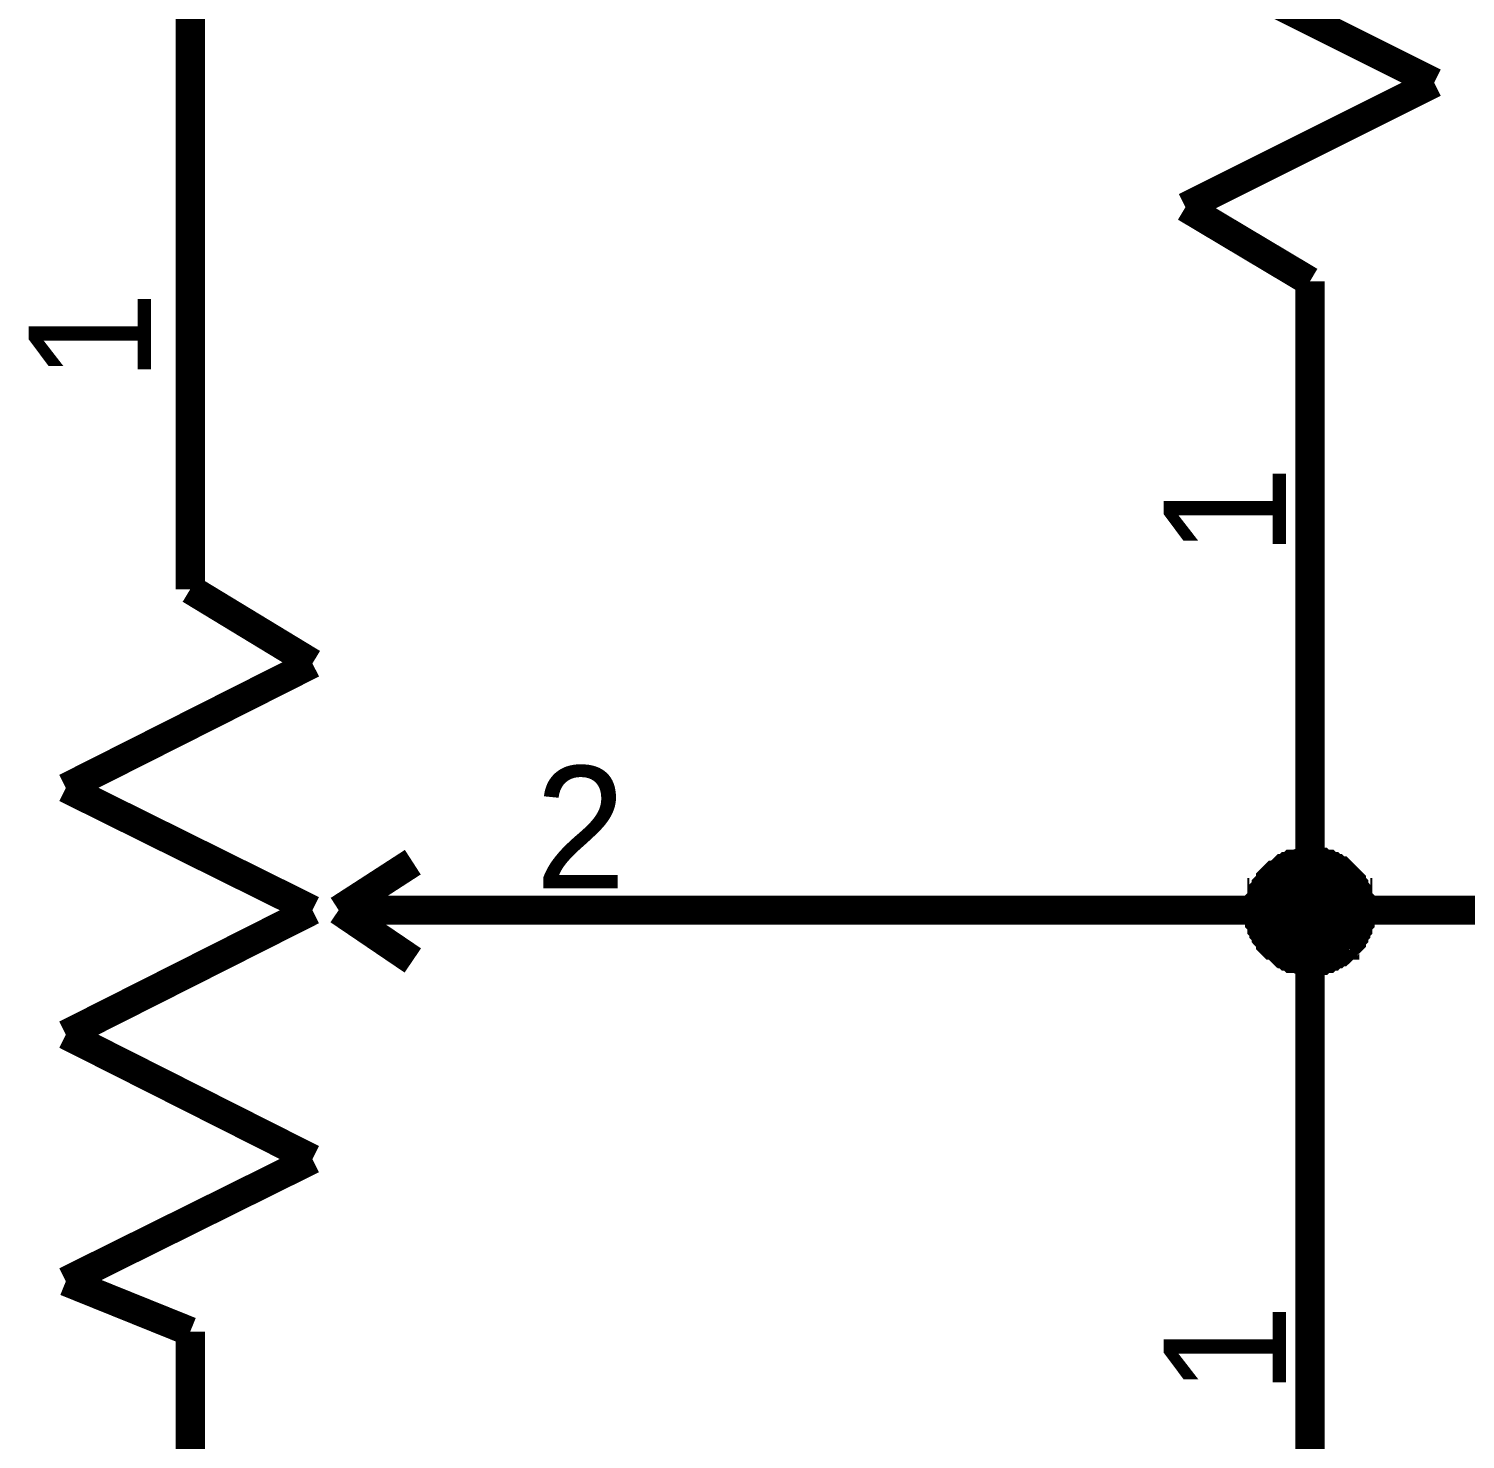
# Model space of a CAD drawing. Header units: millimetres. Extents: x 0 to 800, y 0 to 567.
# Drawn here: x 62.18 to 76.92, y 88.24 to 102.71 of the extents above; entities that cross this region are included whole.
import ezdxf

# ---------------------------------------------------------------- set-up
doc = ezdxf.new("R2010")
doc.units = ezdxf.units.MM
doc.layers.add('Sheet', color=255, linetype='Continuous')

msp = doc.modelspace()

# ---------------------------------------------------------------- linework, layer by layer
at = {"layer": 'Sheet'}
for points, const_width in [([(99.789, 136.386), (99.789, 136.274), (97.997, 136.274), (97.997, 93.672), (88.656, 93.672), (75.329, 93.672), (70.446, 93.672)], 0.3), ([(63.838, 115.04), (63.838, 114.055), (63.838, 102.049)], 0.3), ([(76.605, 102.161), (74.052, 103.438)], 0.3), ([(63.838, 96.964), (63.838, 102.049)], 0.3), ([(74.052, 100.884), (76.605, 102.161)], 0.3), ([(75.329, 100.122), (74.052, 100.884)], 0.3), ([(75.329, 100.122), (75.329, 95.038)], 0.3), ([(75.329, 100.122), (75.329, 99.361)], 0.3), ([(63.838, 96.964), (65.092, 96.203)], 0.3), ([(65.092, 96.203), (62.561, 94.926)], 0.3), ([(75.329, 95.038), (75.329, 93.672)], 0.3), ([(62.561, 94.926), (65.092, 93.672)], 0.3), ([(65.361, 93.672), (66.122, 94.164)], 0.3), ([(74.813, 93.672), (74.813, 93.694), (74.813, 93.716), (74.813, 93.739), (74.813, 93.761), (74.836, 93.784), (74.836, 93.806), (74.836, 93.851), (74.858, 93.851), (74.858, 93.873), (74.881, 93.896), (74.881, 93.918), (74.903, 93.94), (74.925, 93.963), (74.925, 93.985), (74.948, 94.008), (74.97, 94.03), (74.993, 94.03), (75.015, 94.052), (75.037, 94.075), (75.037, 94.075), (75.06, 94.097), (75.082, 94.097), (75.105, 94.12), (75.127, 94.12), (75.149, 94.142), (75.172, 94.142), (75.194, 94.142), (75.239, 94.164), (75.261, 94.164), (75.284, 94.164), (75.306, 94.164), (75.329, 94.164)], 0.3), ([(74.813, 93.672), (74.813, 93.694), (74.813, 93.716), (74.813, 93.739), (74.813, 93.761), (74.836, 93.784), (74.836, 93.806), (74.836, 93.851), (74.858, 93.851), (74.858, 93.873), (74.881, 93.896), (74.881, 93.918), (74.903, 93.94), (74.925, 93.963), (74.925, 93.985), (74.948, 94.008), (74.97, 94.03), (74.993, 94.03), (75.015, 94.052), (75.037, 94.075), (75.037, 94.075), (75.06, 94.097), (75.082, 94.097), (75.105, 94.12), (75.127, 94.12), (75.149, 94.142), (75.172, 94.142), (75.194, 94.142), (75.239, 94.164), (75.261, 94.164), (75.284, 94.164), (75.306, 94.164), (75.329, 94.164)], 0.3), ([(74.813, 93.672), (74.813, 93.694), (74.813, 93.716), (74.813, 93.739), (74.813, 93.761), (74.836, 93.784), (74.836, 93.806), (74.836, 93.851), (74.858, 93.851), (74.858, 93.873), (74.881, 93.896), (74.881, 93.918), (74.903, 93.94), (74.925, 93.963), (74.925, 93.985), (74.948, 94.008), (74.97, 94.03), (74.993, 94.03), (75.015, 94.052), (75.037, 94.075), (75.037, 94.075), (75.06, 94.097), (75.082, 94.097), (75.105, 94.12), (75.127, 94.12), (75.149, 94.142), (75.172, 94.142), (75.194, 94.142), (75.239, 94.164), (75.261, 94.164), (75.284, 94.164), (75.306, 94.164), (75.329, 94.164)], 0.3), ([(74.813, 93.672), (74.813, 93.694), (74.813, 93.716), (74.813, 93.739), (74.813, 93.761), (74.836, 93.784), (74.836, 93.806), (74.836, 93.851), (74.858, 93.851), (74.858, 93.873), (74.881, 93.896), (74.881, 93.918), (74.903, 93.94), (74.925, 93.963), (74.925, 93.985), (74.948, 94.008), (74.97, 94.03), (74.993, 94.03), (75.015, 94.052), (75.037, 94.075), (75.037, 94.075), (75.06, 94.097), (75.082, 94.097), (75.105, 94.12), (75.127, 94.12), (75.149, 94.142), (75.172, 94.142), (75.194, 94.142), (75.239, 94.164), (75.261, 94.164), (75.284, 94.164), (75.306, 94.164), (75.329, 94.164)], 0.3), ([(74.813, 93.672), (74.813, 93.694), (74.813, 93.716), (74.813, 93.739), (74.813, 93.761), (74.836, 93.784), (74.836, 93.806), (74.836, 93.851), (74.858, 93.851), (74.858, 93.873), (74.881, 93.896), (74.881, 93.918), (74.903, 93.94), (74.925, 93.963), (74.925, 93.985), (74.948, 94.008), (74.97, 94.03), (74.993, 94.03), (75.015, 94.052), (75.037, 94.075), (75.037, 94.075), (75.06, 94.097), (75.082, 94.097), (75.105, 94.12), (75.127, 94.12), (75.149, 94.142), (75.172, 94.142), (75.194, 94.142), (75.239, 94.164), (75.261, 94.164), (75.284, 94.164), (75.306, 94.164), (75.329, 94.164)], 0.3), ([(74.813, 93.672), (74.813, 93.694), (74.813, 93.716), (74.813, 93.739), (74.813, 93.761), (74.836, 93.784), (74.836, 93.806), (74.836, 93.851), (74.858, 93.851), (74.858, 93.873), (74.881, 93.896), (74.881, 93.918), (74.903, 93.94), (74.925, 93.963), (74.925, 93.985), (74.948, 94.008), (74.97, 94.03), (74.993, 94.03), (75.015, 94.052), (75.037, 94.075), (75.037, 94.075), (75.06, 94.097), (75.082, 94.097), (75.105, 94.12), (75.127, 94.12), (75.149, 94.142), (75.172, 94.142), (75.194, 94.142), (75.239, 94.164), (75.261, 94.164), (75.284, 94.164), (75.306, 94.164), (75.329, 94.164)], 0.3), ([(74.813, 93.672), (74.813, 93.694), (74.813, 93.716), (74.813, 93.739), (74.813, 93.761), (74.836, 93.784), (74.836, 93.806), (74.836, 93.851), (74.858, 93.851), (74.858, 93.873), (74.881, 93.896), (74.881, 93.918), (74.903, 93.94), (74.925, 93.963), (74.925, 93.985), (74.948, 94.008), (74.97, 94.03), (74.993, 94.03), (75.015, 94.052), (75.037, 94.075), (75.037, 94.075), (75.06, 94.097), (75.082, 94.097), (75.105, 94.12), (75.127, 94.12), (75.149, 94.142), (75.172, 94.142), (75.194, 94.142), (75.239, 94.164), (75.261, 94.164), (75.284, 94.164), (75.306, 94.164), (75.329, 94.164)], 0.0991), ([(74.813, 93.672), (74.813, 93.694), (74.813, 93.716), (74.813, 93.739), (74.813, 93.761), (74.836, 93.784), (74.836, 93.806), (74.836, 93.851), (74.858, 93.851), (74.858, 93.873), (74.881, 93.896), (74.881, 93.918), (74.903, 93.94), (74.925, 93.963), (74.925, 93.985), (74.948, 94.008), (74.97, 94.03), (74.993, 94.03), (75.015, 94.052), (75.037, 94.075), (75.037, 94.075), (75.06, 94.097), (75.082, 94.097), (75.105, 94.12), (75.127, 94.12), (75.149, 94.142), (75.172, 94.142), (75.194, 94.142), (75.239, 94.164), (75.261, 94.164), (75.284, 94.164), (75.306, 94.164), (75.329, 94.164)], 0.0991), ([(74.813, 93.672), (74.813, 93.694), (74.813, 93.716), (74.813, 93.739), (74.813, 93.761), (74.836, 93.784), (74.836, 93.806), (74.836, 93.851), (74.858, 93.851), (74.858, 93.873), (74.881, 93.896), (74.881, 93.918), (74.903, 93.94), (74.925, 93.963), (74.925, 93.985), (74.948, 94.008), (74.97, 94.03), (74.993, 94.03), (75.015, 94.052), (75.037, 94.075), (75.037, 94.075), (75.06, 94.097), (75.082, 94.097), (75.105, 94.12), (75.127, 94.12), (75.149, 94.142), (75.172, 94.142), (75.194, 94.142), (75.239, 94.164), (75.261, 94.164), (75.284, 94.164), (75.306, 94.164), (75.329, 94.164)], 0.0991), ([(74.813, 93.672), (74.813, 93.694), (74.813, 93.716), (74.813, 93.739), (74.813, 93.761), (74.836, 93.784), (74.836, 93.806), (74.836, 93.851), (74.858, 93.851), (74.858, 93.873), (74.881, 93.896), (74.881, 93.918), (74.903, 93.94), (74.925, 93.963), (74.925, 93.985), (74.948, 94.008), (74.97, 94.03), (74.993, 94.03), (75.015, 94.052), (75.037, 94.075), (75.037, 94.075), (75.06, 94.097), (75.082, 94.097), (75.105, 94.12), (75.127, 94.12), (75.149, 94.142), (75.172, 94.142), (75.194, 94.142), (75.239, 94.164), (75.261, 94.164), (75.284, 94.164), (75.306, 94.164), (75.329, 94.164)], 0.0991), ([(74.813, 93.672), (74.813, 93.694), (74.813, 93.716), (74.813, 93.739), (74.813, 93.761), (74.836, 93.784), (74.836, 93.806), (74.836, 93.851), (74.858, 93.851), (74.858, 93.873), (74.881, 93.896), (74.881, 93.918), (74.903, 93.94), (74.925, 93.963), (74.925, 93.985), (74.948, 94.008), (74.97, 94.03), (74.993, 94.03), (75.015, 94.052), (75.037, 94.075), (75.037, 94.075), (75.06, 94.097), (75.082, 94.097), (75.105, 94.12), (75.127, 94.12), (75.149, 94.142), (75.172, 94.142), (75.194, 94.142), (75.239, 94.164), (75.261, 94.164), (75.284, 94.164), (75.306, 94.164), (75.329, 94.164)], 0.0991), ([(74.813, 93.672), (74.813, 93.694), (74.813, 93.716), (74.813, 93.739), (74.813, 93.761), (74.836, 93.784), (74.836, 93.806), (74.836, 93.851), (74.858, 93.851), (74.858, 93.873), (74.881, 93.896), (74.881, 93.918), (74.903, 93.94), (74.925, 93.963), (74.925, 93.985), (74.948, 94.008), (74.97, 94.03), (74.993, 94.03), (75.015, 94.052), (75.037, 94.075), (75.037, 94.075), (75.06, 94.097), (75.082, 94.097), (75.105, 94.12), (75.127, 94.12), (75.149, 94.142), (75.172, 94.142), (75.194, 94.142), (75.239, 94.164), (75.261, 94.164), (75.284, 94.164), (75.306, 94.164), (75.329, 94.164)], 0.0991), ([(75.329, 94.164), (75.329, 94.164)], 0.3), ([(75.329, 94.164), (75.351, 94.164), (75.373, 94.164), (75.418, 94.164), (75.441, 94.164), (75.463, 94.142), (75.485, 94.142), (75.508, 94.142), (75.53, 94.12), (75.553, 94.12), (75.575, 94.097), (75.597, 94.097), (75.62, 94.075), (75.642, 94.075), (75.665, 94.052), (75.687, 94.03), (75.687, 94.03), (75.709, 94.008), (75.732, 93.985), (75.754, 93.963), (75.754, 93.94), (75.777, 93.918), (75.777, 93.896), (75.799, 93.873), (75.799, 93.851), (75.821, 93.851), (75.821, 93.806), (75.821, 93.784), (75.844, 93.761), (75.844, 93.739), (75.844, 93.716), (75.844, 93.694), (75.844, 93.672)], 0.3), ([(75.329, 94.164), (75.329, 94.164)], 0.3), ([(75.329, 94.164), (75.351, 94.164), (75.373, 94.164), (75.418, 94.164), (75.441, 94.164), (75.463, 94.142), (75.485, 94.142), (75.508, 94.142), (75.53, 94.12), (75.553, 94.12), (75.575, 94.097), (75.597, 94.097), (75.62, 94.075), (75.642, 94.075), (75.665, 94.052), (75.687, 94.03), (75.687, 94.03), (75.709, 94.008), (75.732, 93.985), (75.754, 93.963), (75.754, 93.94), (75.777, 93.918), (75.777, 93.896), (75.799, 93.873), (75.799, 93.851), (75.821, 93.851), (75.821, 93.806), (75.821, 93.784), (75.844, 93.761), (75.844, 93.739), (75.844, 93.716), (75.844, 93.694), (75.844, 93.672)], 0.3), ([(75.329, 94.164), (75.329, 94.164)], 0.3), ([(75.329, 94.164), (75.351, 94.164), (75.373, 94.164), (75.418, 94.164), (75.441, 94.164), (75.463, 94.142), (75.485, 94.142), (75.508, 94.142), (75.53, 94.12), (75.553, 94.12), (75.575, 94.097), (75.597, 94.097), (75.62, 94.075), (75.642, 94.075), (75.665, 94.052), (75.687, 94.03), (75.687, 94.03), (75.709, 94.008), (75.732, 93.985), (75.754, 93.963), (75.754, 93.94), (75.777, 93.918), (75.777, 93.896), (75.799, 93.873), (75.799, 93.851), (75.821, 93.851), (75.821, 93.806), (75.821, 93.784), (75.844, 93.761), (75.844, 93.739), (75.844, 93.716), (75.844, 93.694), (75.844, 93.672)], 0.3), ([(75.329, 94.164), (75.329, 94.164)], 0.3), ([(75.329, 94.164), (75.351, 94.164), (75.373, 94.164), (75.418, 94.164), (75.441, 94.164), (75.463, 94.142), (75.485, 94.142), (75.508, 94.142), (75.53, 94.12), (75.553, 94.12), (75.575, 94.097), (75.597, 94.097), (75.62, 94.075), (75.642, 94.075), (75.665, 94.052), (75.687, 94.03), (75.687, 94.03), (75.709, 94.008), (75.732, 93.985), (75.754, 93.963), (75.754, 93.94), (75.777, 93.918), (75.777, 93.896), (75.799, 93.873), (75.799, 93.851), (75.821, 93.851), (75.821, 93.806), (75.821, 93.784), (75.844, 93.761), (75.844, 93.739), (75.844, 93.716), (75.844, 93.694), (75.844, 93.672)], 0.3), ([(75.329, 94.164), (75.329, 94.164)], 0.3), ([(75.329, 94.164), (75.351, 94.164), (75.373, 94.164), (75.418, 94.164), (75.441, 94.164), (75.463, 94.142), (75.485, 94.142), (75.508, 94.142), (75.53, 94.12), (75.553, 94.12), (75.575, 94.097), (75.597, 94.097), (75.62, 94.075), (75.642, 94.075), (75.665, 94.052), (75.687, 94.03), (75.687, 94.03), (75.709, 94.008), (75.732, 93.985), (75.754, 93.963), (75.754, 93.94), (75.777, 93.918), (75.777, 93.896), (75.799, 93.873), (75.799, 93.851), (75.821, 93.851), (75.821, 93.806), (75.821, 93.784), (75.844, 93.761), (75.844, 93.739), (75.844, 93.716), (75.844, 93.694), (75.844, 93.672)], 0.3), ([(75.329, 94.164), (75.329, 94.164)], 0.3), ([(75.329, 94.164), (75.351, 94.164), (75.373, 94.164), (75.418, 94.164), (75.441, 94.164), (75.463, 94.142), (75.485, 94.142), (75.508, 94.142), (75.53, 94.12), (75.553, 94.12), (75.575, 94.097), (75.597, 94.097), (75.62, 94.075), (75.642, 94.075), (75.665, 94.052), (75.687, 94.03), (75.687, 94.03), (75.709, 94.008), (75.732, 93.985), (75.754, 93.963), (75.754, 93.94), (75.777, 93.918), (75.777, 93.896), (75.799, 93.873), (75.799, 93.851), (75.821, 93.851), (75.821, 93.806), (75.821, 93.784), (75.844, 93.761), (75.844, 93.739), (75.844, 93.716), (75.844, 93.694), (75.844, 93.672)], 0.3), ([(75.329, 94.164), (75.329, 94.164)], 0.0991), ([(75.329, 94.164), (75.351, 94.164), (75.373, 94.164), (75.418, 94.164), (75.441, 94.164), (75.463, 94.142), (75.485, 94.142), (75.508, 94.142), (75.53, 94.12), (75.553, 94.12), (75.575, 94.097), (75.597, 94.097), (75.62, 94.075), (75.642, 94.075), (75.665, 94.052), (75.687, 94.03), (75.687, 94.03), (75.709, 94.008), (75.732, 93.985), (75.754, 93.963), (75.754, 93.94), (75.777, 93.918), (75.777, 93.896), (75.799, 93.873), (75.799, 93.851), (75.821, 93.851), (75.821, 93.806), (75.821, 93.784), (75.844, 93.761), (75.844, 93.739), (75.844, 93.716), (75.844, 93.694), (75.844, 93.672)], 0.0991), ([(75.329, 94.164), (75.329, 94.164)], 0.0991), ([(75.329, 94.164), (75.351, 94.164), (75.373, 94.164), (75.418, 94.164), (75.441, 94.164), (75.463, 94.142), (75.485, 94.142), (75.508, 94.142), (75.53, 94.12), (75.553, 94.12), (75.575, 94.097), (75.597, 94.097), (75.62, 94.075), (75.642, 94.075), (75.665, 94.052), (75.687, 94.03), (75.687, 94.03), (75.709, 94.008), (75.732, 93.985), (75.754, 93.963), (75.754, 93.94), (75.777, 93.918), (75.777, 93.896), (75.799, 93.873), (75.799, 93.851), (75.821, 93.851), (75.821, 93.806), (75.821, 93.784), (75.844, 93.761), (75.844, 93.739), (75.844, 93.716), (75.844, 93.694), (75.844, 93.672)], 0.0991), ([(75.329, 94.164), (75.329, 94.164)], 0.0991), ([(75.329, 94.164), (75.351, 94.164), (75.373, 94.164), (75.418, 94.164), (75.441, 94.164), (75.463, 94.142), (75.485, 94.142), (75.508, 94.142), (75.53, 94.12), (75.553, 94.12), (75.575, 94.097), (75.597, 94.097), (75.62, 94.075), (75.642, 94.075), (75.665, 94.052), (75.687, 94.03), (75.687, 94.03), (75.709, 94.008), (75.732, 93.985), (75.754, 93.963), (75.754, 93.94), (75.777, 93.918), (75.777, 93.896), (75.799, 93.873), (75.799, 93.851), (75.821, 93.851), (75.821, 93.806), (75.821, 93.784), (75.844, 93.761), (75.844, 93.739), (75.844, 93.716), (75.844, 93.694), (75.844, 93.672)], 0.0991), ([(75.329, 94.164), (75.329, 94.164)], 0.0991), ([(75.329, 94.164), (75.351, 94.164), (75.373, 94.164), (75.418, 94.164), (75.441, 94.164), (75.463, 94.142), (75.485, 94.142), (75.508, 94.142), (75.53, 94.12), (75.553, 94.12), (75.575, 94.097), (75.597, 94.097), (75.62, 94.075), (75.642, 94.075), (75.665, 94.052), (75.687, 94.03), (75.687, 94.03), (75.709, 94.008), (75.732, 93.985), (75.754, 93.963), (75.754, 93.94), (75.777, 93.918), (75.777, 93.896), (75.799, 93.873), (75.799, 93.851), (75.821, 93.851), (75.821, 93.806), (75.821, 93.784), (75.844, 93.761), (75.844, 93.739), (75.844, 93.716), (75.844, 93.694), (75.844, 93.672)], 0.0991), ([(75.329, 94.164), (75.329, 94.164)], 0.0991), ([(75.329, 94.164), (75.351, 94.164), (75.373, 94.164), (75.418, 94.164), (75.441, 94.164), (75.463, 94.142), (75.485, 94.142), (75.508, 94.142), (75.53, 94.12), (75.553, 94.12), (75.575, 94.097), (75.597, 94.097), (75.62, 94.075), (75.642, 94.075), (75.665, 94.052), (75.687, 94.03), (75.687, 94.03), (75.709, 94.008), (75.732, 93.985), (75.754, 93.963), (75.754, 93.94), (75.777, 93.918), (75.777, 93.896), (75.799, 93.873), (75.799, 93.851), (75.821, 93.851), (75.821, 93.806), (75.821, 93.784), (75.844, 93.761), (75.844, 93.739), (75.844, 93.716), (75.844, 93.694), (75.844, 93.672)], 0.0991), ([(75.329, 94.164), (75.329, 94.164)], 0.0991), ([(75.329, 94.164), (75.351, 94.164), (75.373, 94.164), (75.418, 94.164), (75.441, 94.164), (75.463, 94.142), (75.485, 94.142), (75.508, 94.142), (75.53, 94.12), (75.553, 94.12), (75.575, 94.097), (75.597, 94.097), (75.62, 94.075), (75.642, 94.075), (75.665, 94.052), (75.687, 94.03), (75.687, 94.03), (75.709, 94.008), (75.732, 93.985), (75.754, 93.963), (75.754, 93.94), (75.777, 93.918), (75.777, 93.896), (75.799, 93.873), (75.799, 93.851), (75.821, 93.851), (75.821, 93.806), (75.821, 93.784), (75.844, 93.761), (75.844, 93.739), (75.844, 93.716), (75.844, 93.694), (75.844, 93.672)], 0.0991), ([(65.092, 93.672), (62.561, 92.395)], 0.3), ([(65.361, 93.672), (66.122, 93.156)], 0.3), ([(65.361, 93.672), (70.446, 93.672)], 0.3), ([(75.329, 93.156), (75.306, 93.156), (75.284, 93.156), (75.261, 93.156), (75.239, 93.156), (75.194, 93.179), (75.172, 93.179), (75.149, 93.179), (75.127, 93.201), (75.105, 93.201), (75.082, 93.224), (75.06, 93.224), (75.037, 93.246), (75.037, 93.246), (75.015, 93.268), (74.993, 93.291), (74.97, 93.313), (74.948, 93.313), (74.925, 93.336), (74.925, 93.358), (74.903, 93.38), (74.881, 93.403), (74.881, 93.425), (74.858, 93.448), (74.858, 93.47), (74.836, 93.492), (74.836, 93.515), (74.836, 93.537), (74.813, 93.56), (74.813, 93.582), (74.813, 93.627), (74.813, 93.649), (74.813, 93.672)], 0.3), ([(74.813, 93.672), (74.813, 93.672)], 0.3), ([(75.329, 93.156), (75.306, 93.156), (75.284, 93.156), (75.261, 93.156), (75.239, 93.156), (75.194, 93.179), (75.172, 93.179), (75.149, 93.179), (75.127, 93.201), (75.105, 93.201), (75.082, 93.224), (75.06, 93.224), (75.037, 93.246), (75.037, 93.246), (75.015, 93.268), (74.993, 93.291), (74.97, 93.313), (74.948, 93.313), (74.925, 93.336), (74.925, 93.358), (74.903, 93.38), (74.881, 93.403), (74.881, 93.425), (74.858, 93.448), (74.858, 93.47), (74.836, 93.492), (74.836, 93.515), (74.836, 93.537), (74.813, 93.56), (74.813, 93.582), (74.813, 93.627), (74.813, 93.649), (74.813, 93.672)], 0.3), ([(74.813, 93.672), (74.813, 93.672)], 0.3), ([(75.329, 93.156), (75.306, 93.156), (75.284, 93.156), (75.261, 93.156), (75.239, 93.156), (75.194, 93.179), (75.172, 93.179), (75.149, 93.179), (75.127, 93.201), (75.105, 93.201), (75.082, 93.224), (75.06, 93.224), (75.037, 93.246), (75.037, 93.246), (75.015, 93.268), (74.993, 93.291), (74.97, 93.313), (74.948, 93.313), (74.925, 93.336), (74.925, 93.358), (74.903, 93.38), (74.881, 93.403), (74.881, 93.425), (74.858, 93.448), (74.858, 93.47), (74.836, 93.492), (74.836, 93.515), (74.836, 93.537), (74.813, 93.56), (74.813, 93.582), (74.813, 93.627), (74.813, 93.649), (74.813, 93.672)], 0.3), ([(74.813, 93.672), (74.813, 93.672)], 0.3), ([(75.329, 93.156), (75.306, 93.156), (75.284, 93.156), (75.261, 93.156), (75.239, 93.156), (75.194, 93.179), (75.172, 93.179), (75.149, 93.179), (75.127, 93.201), (75.105, 93.201), (75.082, 93.224), (75.06, 93.224), (75.037, 93.246), (75.037, 93.246), (75.015, 93.268), (74.993, 93.291), (74.97, 93.313), (74.948, 93.313), (74.925, 93.336), (74.925, 93.358), (74.903, 93.38), (74.881, 93.403), (74.881, 93.425), (74.858, 93.448), (74.858, 93.47), (74.836, 93.492), (74.836, 93.515), (74.836, 93.537), (74.813, 93.56), (74.813, 93.582), (74.813, 93.627), (74.813, 93.649), (74.813, 93.672)], 0.3), ([(74.813, 93.672), (74.813, 93.672)], 0.3), ([(75.329, 93.156), (75.306, 93.156), (75.284, 93.156), (75.261, 93.156), (75.239, 93.156), (75.194, 93.179), (75.172, 93.179), (75.149, 93.179), (75.127, 93.201), (75.105, 93.201), (75.082, 93.224), (75.06, 93.224), (75.037, 93.246), (75.037, 93.246), (75.015, 93.268), (74.993, 93.291), (74.97, 93.313), (74.948, 93.313), (74.925, 93.336), (74.925, 93.358), (74.903, 93.38), (74.881, 93.403), (74.881, 93.425), (74.858, 93.448), (74.858, 93.47), (74.836, 93.492), (74.836, 93.515), (74.836, 93.537), (74.813, 93.56), (74.813, 93.582), (74.813, 93.627), (74.813, 93.649), (74.813, 93.672)], 0.3), ([(74.813, 93.672), (74.813, 93.672)], 0.3), ([(75.329, 93.156), (75.306, 93.156), (75.284, 93.156), (75.261, 93.156), (75.239, 93.156), (75.194, 93.179), (75.172, 93.179), (75.149, 93.179), (75.127, 93.201), (75.105, 93.201), (75.082, 93.224), (75.06, 93.224), (75.037, 93.246), (75.037, 93.246), (75.015, 93.268), (74.993, 93.291), (74.97, 93.313), (74.948, 93.313), (74.925, 93.336), (74.925, 93.358), (74.903, 93.38), (74.881, 93.403), (74.881, 93.425), (74.858, 93.448), (74.858, 93.47), (74.836, 93.492), (74.836, 93.515), (74.836, 93.537), (74.813, 93.56), (74.813, 93.582), (74.813, 93.627), (74.813, 93.649), (74.813, 93.672)], 0.3), ([(74.813, 93.672), (74.813, 93.672)], 0.3), ([(75.844, 93.672), (75.844, 93.649), (75.844, 93.627), (75.844, 93.582), (75.844, 93.56), (75.821, 93.537), (75.821, 93.515), (75.821, 93.492), (75.799, 93.47), (75.799, 93.448), (75.777, 93.425), (75.777, 93.403), (75.754, 93.38), (75.754, 93.358), (75.732, 93.336), (75.709, 93.313), (75.687, 93.313), (75.687, 93.291), (75.665, 93.268), (75.642, 93.246), (75.62, 93.246), (75.597, 93.224), (75.575, 93.224), (75.553, 93.201), (75.53, 93.201), (75.508, 93.179), (75.485, 93.179), (75.463, 93.179), (75.441, 93.156), (75.418, 93.156), (75.373, 93.156), (75.351, 93.156), (75.329, 93.156)], 0.3), ([(75.329, 93.672), (75.329, 91.835)], 0.3), ([(75.844, 93.672), (75.844, 93.649), (75.844, 93.627), (75.844, 93.582), (75.844, 93.56), (75.821, 93.537), (75.821, 93.515), (75.821, 93.492), (75.799, 93.47), (75.799, 93.448), (75.777, 93.425), (75.777, 93.403), (75.754, 93.38), (75.754, 93.358), (75.732, 93.336), (75.709, 93.313), (75.687, 93.313), (75.687, 93.291), (75.665, 93.268), (75.642, 93.246), (75.62, 93.246), (75.597, 93.224), (75.575, 93.224), (75.553, 93.201), (75.53, 93.201), (75.508, 93.179), (75.485, 93.179), (75.463, 93.179), (75.441, 93.156), (75.418, 93.156), (75.373, 93.156), (75.351, 93.156), (75.329, 93.156)], 0.3), ([(75.844, 93.672), (75.844, 93.649), (75.844, 93.627), (75.844, 93.582), (75.844, 93.56), (75.821, 93.537), (75.821, 93.515), (75.821, 93.492), (75.799, 93.47), (75.799, 93.448), (75.777, 93.425), (75.777, 93.403), (75.754, 93.38), (75.754, 93.358), (75.732, 93.336), (75.709, 93.313), (75.687, 93.313), (75.687, 93.291), (75.665, 93.268), (75.642, 93.246), (75.62, 93.246), (75.597, 93.224), (75.575, 93.224), (75.553, 93.201), (75.53, 93.201), (75.508, 93.179), (75.485, 93.179), (75.463, 93.179), (75.441, 93.156), (75.418, 93.156), (75.373, 93.156), (75.351, 93.156), (75.329, 93.156)], 0.3), ([(75.844, 93.672), (75.844, 93.649), (75.844, 93.627), (75.844, 93.582), (75.844, 93.56), (75.821, 93.537), (75.821, 93.515), (75.821, 93.492), (75.799, 93.47), (75.799, 93.448), (75.777, 93.425), (75.777, 93.403), (75.754, 93.38), (75.754, 93.358), (75.732, 93.336), (75.709, 93.313), (75.687, 93.313), (75.687, 93.291), (75.665, 93.268), (75.642, 93.246), (75.62, 93.246), (75.597, 93.224), (75.575, 93.224), (75.553, 93.201), (75.53, 93.201), (75.508, 93.179), (75.485, 93.179), (75.463, 93.179), (75.441, 93.156), (75.418, 93.156), (75.373, 93.156), (75.351, 93.156), (75.329, 93.156)], 0.3), ([(75.844, 93.672), (75.844, 93.649), (75.844, 93.627), (75.844, 93.582), (75.844, 93.56), (75.821, 93.537), (75.821, 93.515), (75.821, 93.492), (75.799, 93.47), (75.799, 93.448), (75.777, 93.425), (75.777, 93.403), (75.754, 93.38), (75.754, 93.358), (75.732, 93.336), (75.709, 93.313), (75.687, 93.313), (75.687, 93.291), (75.665, 93.268), (75.642, 93.246), (75.62, 93.246), (75.597, 93.224), (75.575, 93.224), (75.553, 93.201), (75.53, 93.201), (75.508, 93.179), (75.485, 93.179), (75.463, 93.179), (75.441, 93.156), (75.418, 93.156), (75.373, 93.156), (75.351, 93.156), (75.329, 93.156)], 0.3), ([(75.844, 93.672), (75.844, 93.649), (75.844, 93.627), (75.844, 93.582), (75.844, 93.56), (75.821, 93.537), (75.821, 93.515), (75.821, 93.492), (75.799, 93.47), (75.799, 93.448), (75.777, 93.425), (75.777, 93.403), (75.754, 93.38), (75.754, 93.358), (75.732, 93.336), (75.709, 93.313), (75.687, 93.313), (75.687, 93.291), (75.665, 93.268), (75.642, 93.246), (75.62, 93.246), (75.597, 93.224), (75.575, 93.224), (75.553, 93.201), (75.53, 93.201), (75.508, 93.179), (75.485, 93.179), (75.463, 93.179), (75.441, 93.156), (75.418, 93.156), (75.373, 93.156), (75.351, 93.156), (75.329, 93.156)], 0.3), ([(75.844, 93.672), (75.844, 93.672), (75.844, 93.672), (75.844, 93.672), (75.844, 93.672), (75.844, 93.672), (75.844, 93.672), (75.844, 93.672), (75.844, 93.672), (75.844, 93.672), (75.844, 93.672), (75.844, 93.672), (75.844, 93.672), (75.844, 93.672), (75.844, 93.672), (75.844, 93.672), (75.844, 93.672), (75.844, 93.672), (75.844, 93.672), (75.844, 93.672), (75.844, 93.672), (75.844, 93.672), (75.844, 93.672), (75.844, 93.672), (75.844, 93.672), (75.844, 93.672), (75.844, 93.672), (75.844, 93.672), (75.844, 93.672), (75.844, 93.672), (75.844, 93.672), (75.844, 93.672), (75.844, 93.672)], 0.3), ([(75.844, 93.672), (75.844, 93.672)], 0.3), ([(75.844, 93.672), (75.844, 93.672), (75.844, 93.672), (75.844, 93.672), (75.844, 93.672), (75.844, 93.672), (75.844, 93.672), (75.844, 93.672), (75.844, 93.672), (75.844, 93.672), (75.844, 93.672), (75.844, 93.672), (75.844, 93.672), (75.844, 93.672), (75.844, 93.672), (75.844, 93.672), (75.844, 93.672), (75.844, 93.672), (75.844, 93.672), (75.844, 93.672), (75.844, 93.672), (75.844, 93.672), (75.844, 93.672), (75.844, 93.672), (75.844, 93.672), (75.844, 93.672), (75.844, 93.672), (75.844, 93.672), (75.844, 93.672), (75.844, 93.672), (75.844, 93.672), (75.844, 93.672), (75.844, 93.672)], 0.3), ([(75.844, 93.672), (75.844, 93.672)], 0.3), ([(75.844, 93.672), (75.844, 93.672), (75.844, 93.672), (75.844, 93.672), (75.844, 93.672), (75.844, 93.672), (75.844, 93.672), (75.844, 93.672), (75.844, 93.672), (75.844, 93.672), (75.844, 93.672), (75.844, 93.672), (75.844, 93.672), (75.844, 93.672), (75.844, 93.672), (75.844, 93.672), (75.844, 93.672), (75.844, 93.672), (75.844, 93.672), (75.844, 93.672), (75.844, 93.672), (75.844, 93.672), (75.844, 93.672), (75.844, 93.672), (75.844, 93.672), (75.844, 93.672), (75.844, 93.672), (75.844, 93.672), (75.844, 93.672), (75.844, 93.672), (75.844, 93.672), (75.844, 93.672), (75.844, 93.672)], 0.3), ([(75.844, 93.672), (75.844, 93.672)], 0.3), ([(75.844, 93.672), (75.844, 93.672), (75.844, 93.672), (75.844, 93.672), (75.844, 93.672), (75.844, 93.672), (75.844, 93.672), (75.844, 93.672), (75.844, 93.672), (75.844, 93.672), (75.844, 93.672), (75.844, 93.672), (75.844, 93.672), (75.844, 93.672), (75.844, 93.672), (75.844, 93.672), (75.844, 93.672), (75.844, 93.672), (75.844, 93.672), (75.844, 93.672), (75.844, 93.672), (75.844, 93.672), (75.844, 93.672), (75.844, 93.672), (75.844, 93.672), (75.844, 93.672), (75.844, 93.672), (75.844, 93.672), (75.844, 93.672), (75.844, 93.672), (75.844, 93.672), (75.844, 93.672), (75.844, 93.672)], 0.3), ([(75.844, 93.672), (75.844, 93.672)], 0.3), ([(75.844, 93.672), (75.844, 93.672), (75.844, 93.672), (75.844, 93.672), (75.844, 93.672), (75.844, 93.672), (75.844, 93.672), (75.844, 93.672), (75.844, 93.672), (75.844, 93.672), (75.844, 93.672), (75.844, 93.672), (75.844, 93.672), (75.844, 93.672), (75.844, 93.672), (75.844, 93.672), (75.844, 93.672), (75.844, 93.672), (75.844, 93.672), (75.844, 93.672), (75.844, 93.672), (75.844, 93.672), (75.844, 93.672), (75.844, 93.672), (75.844, 93.672), (75.844, 93.672), (75.844, 93.672), (75.844, 93.672), (75.844, 93.672), (75.844, 93.672), (75.844, 93.672), (75.844, 93.672), (75.844, 93.672)], 0.3), ([(75.844, 93.672), (75.844, 93.672)], 0.3), ([(75.844, 93.672), (75.844, 93.672), (75.844, 93.672), (75.844, 93.672), (75.844, 93.672), (75.844, 93.672), (75.844, 93.672), (75.844, 93.672), (75.844, 93.672), (75.844, 93.672), (75.844, 93.672), (75.844, 93.672), (75.844, 93.672), (75.844, 93.672), (75.844, 93.672), (75.844, 93.672), (75.844, 93.672), (75.844, 93.672), (75.844, 93.672), (75.844, 93.672), (75.844, 93.672), (75.844, 93.672), (75.844, 93.672), (75.844, 93.672), (75.844, 93.672), (75.844, 93.672), (75.844, 93.672), (75.844, 93.672), (75.844, 93.672), (75.844, 93.672), (75.844, 93.672), (75.844, 93.672), (75.844, 93.672)], 0.3), ([(75.844, 93.672), (75.844, 93.672)], 0.3), ([(75.329, 93.156), (75.306, 93.156), (75.284, 93.156), (75.261, 93.156), (75.239, 93.156), (75.194, 93.179), (75.172, 93.179), (75.149, 93.179), (75.127, 93.201), (75.105, 93.201), (75.082, 93.224), (75.06, 93.224), (75.037, 93.246), (75.037, 93.246), (75.015, 93.268), (74.993, 93.291), (74.97, 93.313), (74.948, 93.313), (74.925, 93.336), (74.925, 93.358), (74.903, 93.38), (74.881, 93.403), (74.881, 93.425), (74.858, 93.448), (74.858, 93.47), (74.836, 93.492), (74.836, 93.515), (74.836, 93.537), (74.813, 93.56), (74.813, 93.582), (74.813, 93.627), (74.813, 93.649), (74.813, 93.672)], 0.0991), ([(74.813, 93.672), (74.813, 93.672)], 0.0991), ([(75.329, 93.156), (75.306, 93.156), (75.284, 93.156), (75.261, 93.156), (75.239, 93.156), (75.194, 93.179), (75.172, 93.179), (75.149, 93.179), (75.127, 93.201), (75.105, 93.201), (75.082, 93.224), (75.06, 93.224), (75.037, 93.246), (75.037, 93.246), (75.015, 93.268), (74.993, 93.291), (74.97, 93.313), (74.948, 93.313), (74.925, 93.336), (74.925, 93.358), (74.903, 93.38), (74.881, 93.403), (74.881, 93.425), (74.858, 93.448), (74.858, 93.47), (74.836, 93.492), (74.836, 93.515), (74.836, 93.537), (74.813, 93.56), (74.813, 93.582), (74.813, 93.627), (74.813, 93.649), (74.813, 93.672)], 0.0991), ([(74.813, 93.672), (74.813, 93.672)], 0.0991), ([(75.329, 93.156), (75.306, 93.156), (75.284, 93.156), (75.261, 93.156), (75.239, 93.156), (75.194, 93.179), (75.172, 93.179), (75.149, 93.179), (75.127, 93.201), (75.105, 93.201), (75.082, 93.224), (75.06, 93.224), (75.037, 93.246), (75.037, 93.246), (75.015, 93.268), (74.993, 93.291), (74.97, 93.313), (74.948, 93.313), (74.925, 93.336), (74.925, 93.358), (74.903, 93.38), (74.881, 93.403), (74.881, 93.425), (74.858, 93.448), (74.858, 93.47), (74.836, 93.492), (74.836, 93.515), (74.836, 93.537), (74.813, 93.56), (74.813, 93.582), (74.813, 93.627), (74.813, 93.649), (74.813, 93.672)], 0.0991), ([(74.813, 93.672), (74.813, 93.672)], 0.0991), ([(75.329, 93.156), (75.306, 93.156), (75.284, 93.156), (75.261, 93.156), (75.239, 93.156), (75.194, 93.179), (75.172, 93.179), (75.149, 93.179), (75.127, 93.201), (75.105, 93.201), (75.082, 93.224), (75.06, 93.224), (75.037, 93.246), (75.037, 93.246), (75.015, 93.268), (74.993, 93.291), (74.97, 93.313), (74.948, 93.313), (74.925, 93.336), (74.925, 93.358), (74.903, 93.38), (74.881, 93.403), (74.881, 93.425), (74.858, 93.448), (74.858, 93.47), (74.836, 93.492), (74.836, 93.515), (74.836, 93.537), (74.813, 93.56), (74.813, 93.582), (74.813, 93.627), (74.813, 93.649), (74.813, 93.672)], 0.0991), ([(74.813, 93.672), (74.813, 93.672)], 0.0991), ([(75.329, 93.156), (75.306, 93.156), (75.284, 93.156), (75.261, 93.156), (75.239, 93.156), (75.194, 93.179), (75.172, 93.179), (75.149, 93.179), (75.127, 93.201), (75.105, 93.201), (75.082, 93.224), (75.06, 93.224), (75.037, 93.246), (75.037, 93.246), (75.015, 93.268), (74.993, 93.291), (74.97, 93.313), (74.948, 93.313), (74.925, 93.336), (74.925, 93.358), (74.903, 93.38), (74.881, 93.403), (74.881, 93.425), (74.858, 93.448), (74.858, 93.47), (74.836, 93.492), (74.836, 93.515), (74.836, 93.537), (74.813, 93.56), (74.813, 93.582), (74.813, 93.627), (74.813, 93.649), (74.813, 93.672)], 0.0991), ([(74.813, 93.672), (74.813, 93.672)], 0.0991), ([(75.329, 93.156), (75.306, 93.156), (75.284, 93.156), (75.261, 93.156), (75.239, 93.156), (75.194, 93.179), (75.172, 93.179), (75.149, 93.179), (75.127, 93.201), (75.105, 93.201), (75.082, 93.224), (75.06, 93.224), (75.037, 93.246), (75.037, 93.246), (75.015, 93.268), (74.993, 93.291), (74.97, 93.313), (74.948, 93.313), (74.925, 93.336), (74.925, 93.358), (74.903, 93.38), (74.881, 93.403), (74.881, 93.425), (74.858, 93.448), (74.858, 93.47), (74.836, 93.492), (74.836, 93.515), (74.836, 93.537), (74.813, 93.56), (74.813, 93.582), (74.813, 93.627), (74.813, 93.649), (74.813, 93.672)], 0.0991), ([(74.813, 93.672), (74.813, 93.672)], 0.0991), ([(75.844, 93.672), (75.844, 93.649), (75.844, 93.627), (75.844, 93.582), (75.844, 93.56), (75.821, 93.537), (75.821, 93.515), (75.821, 93.492), (75.799, 93.47), (75.799, 93.448), (75.777, 93.425), (75.777, 93.403), (75.754, 93.38), (75.754, 93.358), (75.732, 93.336), (75.709, 93.313), (75.687, 93.313), (75.687, 93.291), (75.665, 93.268), (75.642, 93.246), (75.62, 93.246), (75.597, 93.224), (75.575, 93.224), (75.553, 93.201), (75.53, 93.201), (75.508, 93.179), (75.485, 93.179), (75.463, 93.179), (75.441, 93.156), (75.418, 93.156), (75.373, 93.156), (75.351, 93.156), (75.329, 93.156)], 0.0991), ([(75.844, 93.672), (75.844, 93.649), (75.844, 93.627), (75.844, 93.582), (75.844, 93.56), (75.821, 93.537), (75.821, 93.515), (75.821, 93.492), (75.799, 93.47), (75.799, 93.448), (75.777, 93.425), (75.777, 93.403), (75.754, 93.38), (75.754, 93.358), (75.732, 93.336), (75.709, 93.313), (75.687, 93.313), (75.687, 93.291), (75.665, 93.268), (75.642, 93.246), (75.62, 93.246), (75.597, 93.224), (75.575, 93.224), (75.553, 93.201), (75.53, 93.201), (75.508, 93.179), (75.485, 93.179), (75.463, 93.179), (75.441, 93.156), (75.418, 93.156), (75.373, 93.156), (75.351, 93.156), (75.329, 93.156)], 0.0991), ([(75.844, 93.672), (75.844, 93.649), (75.844, 93.627), (75.844, 93.582), (75.844, 93.56), (75.821, 93.537), (75.821, 93.515), (75.821, 93.492), (75.799, 93.47), (75.799, 93.448), (75.777, 93.425), (75.777, 93.403), (75.754, 93.38), (75.754, 93.358), (75.732, 93.336), (75.709, 93.313), (75.687, 93.313), (75.687, 93.291), (75.665, 93.268), (75.642, 93.246), (75.62, 93.246), (75.597, 93.224), (75.575, 93.224), (75.553, 93.201), (75.53, 93.201), (75.508, 93.179), (75.485, 93.179), (75.463, 93.179), (75.441, 93.156), (75.418, 93.156), (75.373, 93.156), (75.351, 93.156), (75.329, 93.156)], 0.0991), ([(75.844, 93.672), (75.844, 93.649), (75.844, 93.627), (75.844, 93.582), (75.844, 93.56), (75.821, 93.537), (75.821, 93.515), (75.821, 93.492), (75.799, 93.47), (75.799, 93.448), (75.777, 93.425), (75.777, 93.403), (75.754, 93.38), (75.754, 93.358), (75.732, 93.336), (75.709, 93.313), (75.687, 93.313), (75.687, 93.291), (75.665, 93.268), (75.642, 93.246), (75.62, 93.246), (75.597, 93.224), (75.575, 93.224), (75.553, 93.201), (75.53, 93.201), (75.508, 93.179), (75.485, 93.179), (75.463, 93.179), (75.441, 93.156), (75.418, 93.156), (75.373, 93.156), (75.351, 93.156), (75.329, 93.156)], 0.0991), ([(75.844, 93.672), (75.844, 93.649), (75.844, 93.627), (75.844, 93.582), (75.844, 93.56), (75.821, 93.537), (75.821, 93.515), (75.821, 93.492), (75.799, 93.47), (75.799, 93.448), (75.777, 93.425), (75.777, 93.403), (75.754, 93.38), (75.754, 93.358), (75.732, 93.336), (75.709, 93.313), (75.687, 93.313), (75.687, 93.291), (75.665, 93.268), (75.642, 93.246), (75.62, 93.246), (75.597, 93.224), (75.575, 93.224), (75.553, 93.201), (75.53, 93.201), (75.508, 93.179), (75.485, 93.179), (75.463, 93.179), (75.441, 93.156), (75.418, 93.156), (75.373, 93.156), (75.351, 93.156), (75.329, 93.156)], 0.0991), ([(75.844, 93.672), (75.844, 93.649), (75.844, 93.627), (75.844, 93.582), (75.844, 93.56), (75.821, 93.537), (75.821, 93.515), (75.821, 93.492), (75.799, 93.47), (75.799, 93.448), (75.777, 93.425), (75.777, 93.403), (75.754, 93.38), (75.754, 93.358), (75.732, 93.336), (75.709, 93.313), (75.687, 93.313), (75.687, 93.291), (75.665, 93.268), (75.642, 93.246), (75.62, 93.246), (75.597, 93.224), (75.575, 93.224), (75.553, 93.201), (75.53, 93.201), (75.508, 93.179), (75.485, 93.179), (75.463, 93.179), (75.441, 93.156), (75.418, 93.156), (75.373, 93.156), (75.351, 93.156), (75.329, 93.156)], 0.0991), ([(75.844, 93.672), (75.844, 93.672), (75.844, 93.672), (75.844, 93.672), (75.844, 93.672), (75.844, 93.672), (75.844, 93.672), (75.844, 93.672), (75.844, 93.672), (75.844, 93.672), (75.844, 93.672), (75.844, 93.672), (75.844, 93.672), (75.844, 93.672), (75.844, 93.672), (75.844, 93.672), (75.844, 93.672), (75.844, 93.672), (75.844, 93.672), (75.844, 93.672), (75.844, 93.672), (75.844, 93.672), (75.844, 93.672), (75.844, 93.672), (75.844, 93.672), (75.844, 93.672), (75.844, 93.672), (75.844, 93.672), (75.844, 93.672), (75.844, 93.672), (75.844, 93.672), (75.844, 93.672), (75.844, 93.672)], 0.0991), ([(75.844, 93.672), (75.844, 93.672)], 0.0991), ([(75.844, 93.672), (75.844, 93.672), (75.844, 93.672), (75.844, 93.672), (75.844, 93.672), (75.844, 93.672), (75.844, 93.672), (75.844, 93.672), (75.844, 93.672), (75.844, 93.672), (75.844, 93.672), (75.844, 93.672), (75.844, 93.672), (75.844, 93.672), (75.844, 93.672), (75.844, 93.672), (75.844, 93.672), (75.844, 93.672), (75.844, 93.672), (75.844, 93.672), (75.844, 93.672), (75.844, 93.672), (75.844, 93.672), (75.844, 93.672), (75.844, 93.672), (75.844, 93.672), (75.844, 93.672), (75.844, 93.672), (75.844, 93.672), (75.844, 93.672), (75.844, 93.672), (75.844, 93.672), (75.844, 93.672)], 0.0991), ([(75.844, 93.672), (75.844, 93.672)], 0.0991), ([(75.844, 93.672), (75.844, 93.672), (75.844, 93.672), (75.844, 93.672), (75.844, 93.672), (75.844, 93.672), (75.844, 93.672), (75.844, 93.672), (75.844, 93.672), (75.844, 93.672), (75.844, 93.672), (75.844, 93.672), (75.844, 93.672), (75.844, 93.672), (75.844, 93.672), (75.844, 93.672), (75.844, 93.672), (75.844, 93.672), (75.844, 93.672), (75.844, 93.672), (75.844, 93.672), (75.844, 93.672), (75.844, 93.672), (75.844, 93.672), (75.844, 93.672), (75.844, 93.672), (75.844, 93.672), (75.844, 93.672), (75.844, 93.672), (75.844, 93.672), (75.844, 93.672), (75.844, 93.672), (75.844, 93.672)], 0.0991), ([(75.844, 93.672), (75.844, 93.672)], 0.0991), ([(75.844, 93.672), (75.844, 93.672), (75.844, 93.672), (75.844, 93.672), (75.844, 93.672), (75.844, 93.672), (75.844, 93.672), (75.844, 93.672), (75.844, 93.672), (75.844, 93.672), (75.844, 93.672), (75.844, 93.672), (75.844, 93.672), (75.844, 93.672), (75.844, 93.672), (75.844, 93.672), (75.844, 93.672), (75.844, 93.672), (75.844, 93.672), (75.844, 93.672), (75.844, 93.672), (75.844, 93.672), (75.844, 93.672), (75.844, 93.672), (75.844, 93.672), (75.844, 93.672), (75.844, 93.672), (75.844, 93.672), (75.844, 93.672), (75.844, 93.672), (75.844, 93.672), (75.844, 93.672), (75.844, 93.672)], 0.0991), ([(75.844, 93.672), (75.844, 93.672)], 0.0991), ([(75.844, 93.672), (75.844, 93.672), (75.844, 93.672), (75.844, 93.672), (75.844, 93.672), (75.844, 93.672), (75.844, 93.672), (75.844, 93.672), (75.844, 93.672), (75.844, 93.672), (75.844, 93.672), (75.844, 93.672), (75.844, 93.672), (75.844, 93.672), (75.844, 93.672), (75.844, 93.672), (75.844, 93.672), (75.844, 93.672), (75.844, 93.672), (75.844, 93.672), (75.844, 93.672), (75.844, 93.672), (75.844, 93.672), (75.844, 93.672), (75.844, 93.672), (75.844, 93.672), (75.844, 93.672), (75.844, 93.672), (75.844, 93.672), (75.844, 93.672), (75.844, 93.672), (75.844, 93.672), (75.844, 93.672)], 0.0991), ([(75.844, 93.672), (75.844, 93.672)], 0.0991), ([(75.844, 93.672), (75.844, 93.672), (75.844, 93.672), (75.844, 93.672), (75.844, 93.672), (75.844, 93.672), (75.844, 93.672), (75.844, 93.672), (75.844, 93.672), (75.844, 93.672), (75.844, 93.672), (75.844, 93.672), (75.844, 93.672), (75.844, 93.672), (75.844, 93.672), (75.844, 93.672), (75.844, 93.672), (75.844, 93.672), (75.844, 93.672), (75.844, 93.672), (75.844, 93.672), (75.844, 93.672), (75.844, 93.672), (75.844, 93.672), (75.844, 93.672), (75.844, 93.672), (75.844, 93.672), (75.844, 93.672), (75.844, 93.672), (75.844, 93.672), (75.844, 93.672), (75.844, 93.672), (75.844, 93.672)], 0.0991), ([(75.844, 93.672), (75.844, 93.672)], 0.0991), ([(62.561, 92.395), (65.092, 91.118)], 0.3), ([(75.329, 86.75), (75.329, 91.835)], 0.3), ([(65.092, 91.118), (62.561, 89.864)], 0.3), ([(62.561, 89.864), (63.838, 89.349)], 0.3), ([(63.838, 89.349), (63.838, 84.264)], 0.3)]:
    msp.add_lwpolyline(points, dxfattribs=dict(at, const_width=const_width))
at = {"layer": 'Sheet', "const_width": 0.508}
msp.add_lwpolyline([(75.066, 93.67, 1), (75.574, 93.67, 1)], format="xyb", close=True, dxfattribs=at)

# ---------------------------------------------------------------- texts
at = {"layer": 'Sheet'}
for p in [(63.435, 99.092), (75.082, 97.3), (75.082, 88.699)]:
    msp.add_text('1', height=1.254, rotation=90, dxfattribs=at).set_placement(p)
msp.add_text('2', height=1.254, dxfattribs=at).set_placement((67.377, 93.896))

doc.saveas('drawing.dxf')
